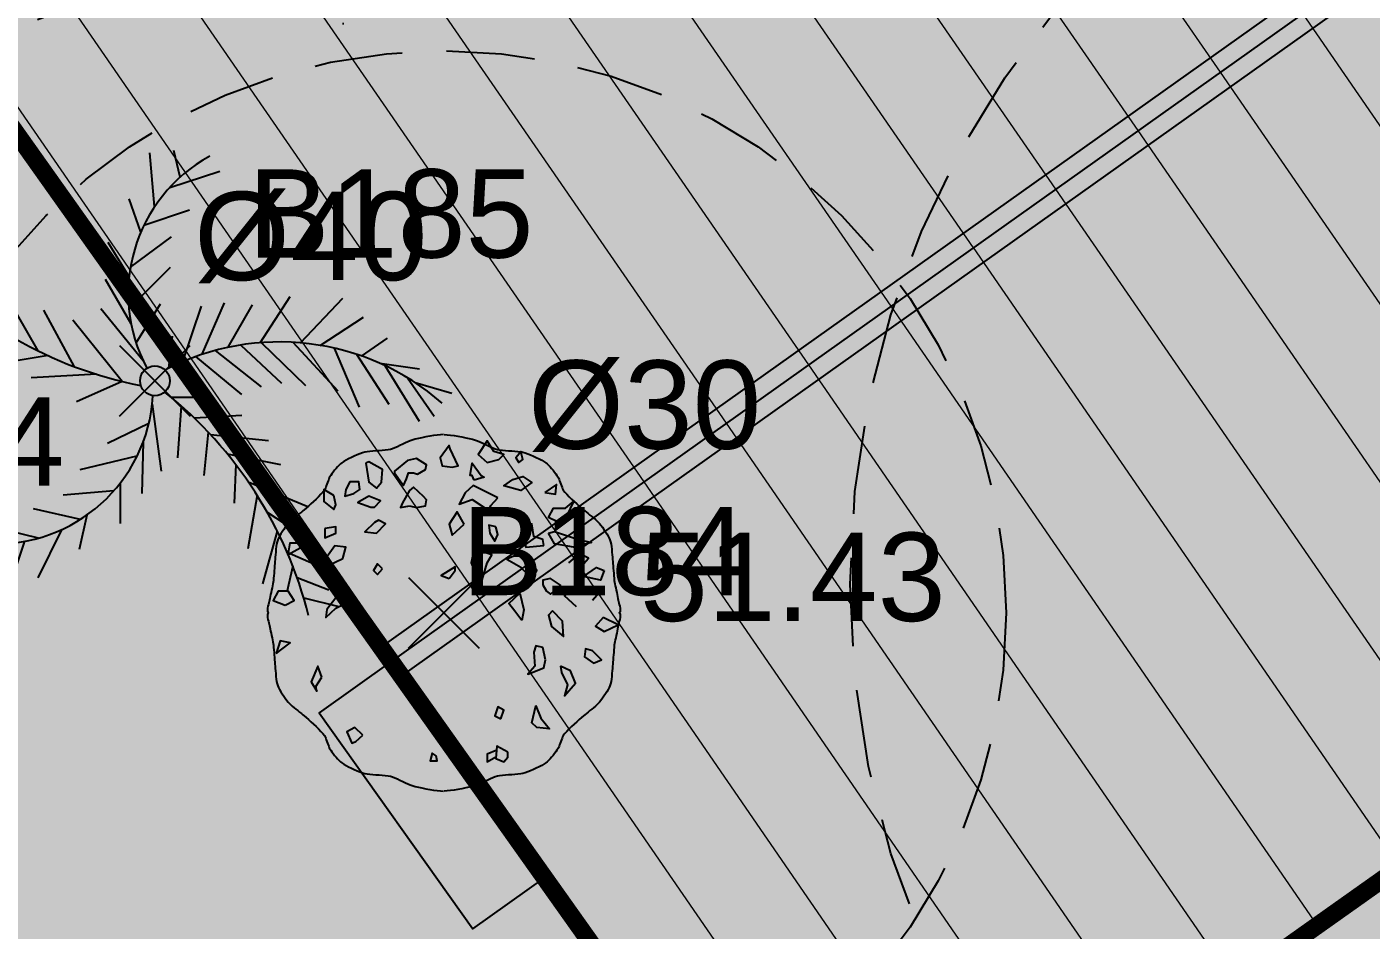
# Model space of a CAD drawing. Header units: metres. Extents: x 394605 to 1395358, y 4171135 to 6406139.
# Drawn here: x 1394481.03 to 1394488.64, y 4172509.01 to 4172514.12 of the extents above; entities that cross this region are included whole.
import ezdxf
from ezdxf.enums import TextEntityAlignment as Align

# ---------------------------------------------------------------- set-up
doc = ezdxf.new("R2010")
doc.units = ezdxf.units.M
doc.header["$LTSCALE"] = 2
doc.header["$PDMODE"] = 3
doc.header["$PDSIZE"] = 0.2
doc.linetypes.add('CACHE', pattern=[0.375, 0.25, -0.125])
doc.layers.add('C-Hab', color=7, linetype='Continuous', true_color=0xfbfcc5)
doc.layers.add('H-bati', color=7, linetype='Continuous', true_color=0x857b3d)
doc.layers.add('C-Lot', color=7, linetype='Continuous', true_color=0xeaddbe, transparency=0.5)
for name, color, linetype in [('T-POINTS LEVES 2024', 7, 'Continuous'), ('T-POINTS LEVES ALTITUDES', 150, 'Continuous'), ('T-POINTS LEVES MATRICULE', 5, 'Continuous'), ('T-VEGETATION', 108, 'Continuous'), ('T-VEGETATION-TEXTE', 1, 'Continuous')]:
    doc.layers.add(name, color=color, linetype=linetype)
doc.styles.add('Arial', font='arial.ttf')
doc.styles.add('Arial 1.0', font='arial.ttf', dxfattribs={"width": 0.99, "height": 0.2})
pattern_1 = [(266.5102305065259, (379432.3446980148, 6438839.854039512), (0.5704402578887047, -0.03478738535544174), [])]

# ---------------------------------------------------------------- blocks, each defined once
blk = doc.blocks.new('TCPOINT')
at = {"color": 0}
blk.add_point((0, 0), dxfattribs=at)
at = {"layer": 'T-POINTS LEVES ALTITUDES', "style": 'Arial 1.0', "width": 0.99}
blk.add_attdef('ALT', text='', height=0.3, dxfattribs=at).set_placement((0.1, -0.1), align=Align.TOP_LEFT)
at = {"layer": 'T-POINTS LEVES MATRICULE', "style": 'Arial 1.0', "width": 0.99}
blk.add_attdef('MAT', (0.1, 0.1), '', height=0.3, dxfattribs=at)
blk = doc.blocks.new('v025')
blk.add_line((0, 0), (0, 0))
at = {"color": 0, "linetype": 'Continuous'}
blk.add_line((0.6658450745636628, -0.3376806967657444), (0.6995950745637174, -0.4079931967657444), dxfattribs=at)
at = {"color": 0, "linetype": 'Continuous', "flags": 128}
for points in [[(-0.002404925436280791, 1.010006803234262), (-0.0188050454637505, 1.008544183206823), (-0.03772162639654653, 1.006245657829595), (-0.05841649951037198, 1.0032452291602), (-0.08015149608092997, 0.9996768992562011), (-0.102188447384151, 0.9956746701752763), (-0.1237891846955108, 0.9913725439749896), (-0.1442155392908262, 0.9869045227130187), (-0.162729342445914, 0.9824046084468705), (-0.1785924254362499, 0.9780068032342797), (-0.1903041023909964, 0.9738940631793866), (-0.2035636188519447, 0.9683386790916302), (-0.2179327032140463, 0.9617649050861132), (-0.2329730838724799, 0.9545969952781661), (-0.2482464892223106, 0.9472592037829486), (-0.2633146476584898, 0.9401757847157342), (-0.2777392875761961, 0.9337709921917394), (-0.2910821373703811, 0.928469080326181), (-0.3029049254363372, 0.9246943032342756), (-0.3160216092496739, 0.922014433549748), (-0.331398581129065, 0.9200365957582335), (-0.3483887217325901, 0.9185565717527879), (-0.3663449117188975, 0.9173701434262966), (-0.3846200317462944, 0.9162730926718154), (-0.4025669624733155, 0.9150612013824002), (-0.4195385845583814, 0.9135302514509931), (-0.4348877786599132, 0.9114760247705931), (-0.4479674254363317, 0.908694303234256), (-0.4605134645310045, 0.9049163111217808), (-0.4748866641194809, 0.8999784681862479), (-0.4905021476585034, 0.8940843495305444), (-0.506775038605042, 0.8874375302575572), (-0.5231204604157256, 0.8802415854702303), (-0.5389535365474103, 0.8727000902712803), (-0.5536893904568387, 0.8650166197637645), (-0.5667431456009808, 0.8573947490504565), (-0.577529925436238, 0.8500380532342433), (-0.5848918938861516, 0.8438738085497448), (-0.5928886359987473, 0.8361523364990262), (-0.6012614069177289, 0.8272492800861073), (-0.6097514617873685, 0.8175402823151785), (-0.6181000557518246, 0.8074009861903733), (-0.6260484439548009, 0.7972070347157114), (-0.6333378815405695, 0.7873340708954402), (-0.6397096236530615, 0.7781577377335793), (-0.6449049254363217, 0.7700536782342624), (-0.6483631730357047, 0.7634981012452613), (-0.6517560914170417, 0.7556009604701899), (-0.65511094395481, 0.7467510161972086), (-0.6584549940233728, 0.7373370287143644), (-0.6618155049973211, 0.7277477583097038), (-0.665219740251132, 0.7183719652712739), (-0.6686949631591688, 0.7095984098871781), (-0.6722684370960224, 0.7018158524455202), (-0.6759674254362835, 0.6954130532342333), (-0.6847966435433364, 0.6837404280627766), (-0.6959715406626401, 0.6710274222328962), (-0.7088979809917646, 0.6576375902712925), (-0.722981828728507, 0.6439344867047794), (-0.7376289480699825, 0.630281666060057), (-0.7522452032139881, 0.6170426828638824), (-0.7662364583580938, 0.6045810916430128), (-0.7790085776997557, 0.5932604469242619), (-0.7899674254363163, 0.5834443032342733), (-0.7974823431317191, 0.5769521050175399), (-0.8064108410741255, 0.5697000045374239), (-0.8163285365474167, 0.561884118049079), (-0.8268110468354735, 0.5537005618076591), (-0.8374339892222906, 0.5453454520682612), (-0.8477729809917491, 0.537014905086096), (-0.8574036394279574, 0.5289050371163171), (-0.8659015818149101, 0.5212119644139648), (-0.8728424254362608, 0.5141318032342497), (-0.880152953557058, 0.5056291454839084), (-0.8883127615131343, 0.4954948004907465), (-0.8969766846954599, 0.4841329606416593), (-0.905799558495346, 0.4719478183234287), (-0.9144362183031944, 0.459343565922893), (-0.9225414995103165, 0.4467243958268341), (-0.9297702375075687, 0.4344945004222041), (-0.9357772676859213, 0.4230580720957278), (-0.9402174254363445, 0.4128193032342438), (-0.9434918595926547, 0.4019952077267135), (-0.9461675283170052, 0.3891987613961305), (-0.9483354809917728, 0.3749749745305735), (-0.9500867670000162, 0.3598688574180642), (-0.9515124357243394, 0.3444254203467381), (-0.9527035365474603, 0.3291896736046169), (-0.9537511188519829, 0.3147066274797794), (-0.954746232020625, 0.3015212922603041), (-0.9557799254363317, 0.2901786782342697), (-0.956816705271649, 0.2794071804633518), (-0.9578519418972746, 0.2669291497705899), (-0.9588979809917646, 0.2532336550860919), (-0.959967168234698, 0.2388097653398518), (-0.9610718493046306, 0.2241465494619774), (-0.9622243698808006, 0.2097330763824061), (-0.9634370756421049, 0.1960584150312457), (-0.9647223122675541, 0.1836116343384901), (-0.9660924254362726, 0.1728818032342474), (-0.9676764446406878, 0.1635139191464532), (-0.969820134626957, 0.1527315546060208), (-0.9723609439548682, 0.1409385161971954), (-0.975136321183868, 0.1285386105045063), (-0.9779837148738579, 0.1159356441121417), (-0.9807405735845123, 0.103533423604631), (-0.9832443458752778, 0.09173575556621927), (-0.9853324803059422, 0.0809464465813221), (-0.9868424254362935, 0.07156930323424149), (-0.9881911051344332, 0.0647137219585261), (-0.9903309370961324, 0.05632187525071686), (-0.9928401106215006, 0.04693735878981897), (-0.9952968150109882, 0.03710376825483763), (-0.9972792395651595, 0.02736469932477803), (-0.998365573584465, 0.0182637476787022), (-0.9981340063691277, 0.0103445089955585), (-0.9961627272195983, 0.004150578954408957), (-0.9920299254363272, 0.0002255532342587685), (-0.9961627272195983, -0.00369947248589142), (-0.9981340063691277, -0.009893402527040962), (-0.998365573584465, -0.01781264121018467), (-0.9972792395651595, -0.02691359285626049), (-0.9952968150109882, -0.0366526617863201), (-0.9928401106215006, -0.04648625232130144), (-0.9903309370961324, -0.05587076878219932), (-0.9881911051344332, -0.06426261549000856), (-0.9868424254362935, -0.07111819676572395), (-0.9853324803059422, -0.08049534011280457), (-0.9832443458752778, -0.09128464909770173), (-0.9807405735845123, -0.1030823171361135), (-0.9779837148738579, -0.1154845376436242), (-0.975136321183868, -0.1280875040359888), (-0.9723609439548682, -0.1404874097286779), (-0.969820134626957, -0.1522804481375033), (-0.9676764446406878, -0.1630628126779357), (-0.9660924254362726, -0.1724306967657299), (-0.9647223122675541, -0.1831605278699726), (-0.9634370756421049, -0.1956073085627281), (-0.9622243698808006, -0.2092819699138886), (-0.9610718493046306, -0.2236954429934599), (-0.959967168234698, -0.2383586588713342), (-0.9588979809917646, -0.2527825486175743), (-0.9578519418972746, -0.2664780433020724), (-0.956816705271649, -0.2789560739948342), (-0.9557799254363317, -0.2897275717657521), (-0.954746232020625, -0.3010701857917866), (-0.9537511188519829, -0.3142555210112619), (-0.9527035365474603, -0.3287385671360994), (-0.9515124357243394, -0.3439743138782205), (-0.9500867670000162, -0.3594177509495466), (-0.9483354809917728, -0.374523868062056), (-0.9461675283170052, -0.388747654927613), (-0.9434918595926547, -0.401544101258196), (-0.9402174254363445, -0.4123681967657262), (-0.9357772676859213, -0.4226069656272102), (-0.9297702375075687, -0.4340433939536865), (-0.9225414995103165, -0.4462732893583166), (-0.9144362183031944, -0.4588924594543755), (-0.905799558495346, -0.4714967118549112), (-0.8969766846954599, -0.4836818541731418), (-0.8883127615131343, -0.4950436940222289), (-0.880152953557058, -0.5051780390153908), (-0.8728424254362608, -0.5136806967657321), (-0.8659015818149101, -0.5207608579454472), (-0.8574036394279574, -0.5284539306477996), (-0.8477729809917491, -0.5365637986175784), (-0.8374339892222906, -0.5448943455997437), (-0.8268110468354735, -0.5532494553391416), (-0.8163285365474167, -0.5614330115805615), (-0.8064108410741255, -0.5692488980689063), (-0.7974823431317191, -0.5765009985490224), (-0.7899674254363163, -0.5829931967657558), (-0.7790085776997557, -0.5928093404557444), (-0.7662364583580938, -0.6041299851744952), (-0.7522452032139881, -0.6165915763953649), (-0.7376289480699825, -0.6298305595915394), (-0.722981828728507, -0.6434833802362618), (-0.7088979809917646, -0.657186483802775), (-0.6959715406626401, -0.6705763157643787), (-0.6847966435433364, -0.683289321594259), (-0.6759674254362835, -0.6949619467657158), (-0.6722684370960224, -0.7013647459770027), (-0.6686949631591688, -0.7091473034186606), (-0.665219740251132, -0.7179208588027564), (-0.6618155049973211, -0.7272966518411863), (-0.6584549940233728, -0.7368859222458468), (-0.65511094395481, -0.7462999097286911), (-0.6517560914170417, -0.7551498540016723), (-0.6483631730357047, -0.7630469947767438), (-0.6449049254363217, -0.7696025717657449), (-0.6397096236530615, -0.7777066312650618), (-0.6333378815405695, -0.7868829644269226), (-0.6260484439548009, -0.7967559282471939), (-0.6181000557518246, -0.8069498797218557), (-0.6097514617873685, -0.817089175846661), (-0.6012614069177289, -0.8267981736175898), (-0.5928886359987473, -0.8357012300305087), (-0.5848918938861516, -0.8434227020812273), (-0.577529925436238, -0.8495869467657258), (-0.5667431456009808, -0.856943642581939), (-0.5536893904568387, -0.864565513295247), (-0.5389535365474103, -0.8722489838027627), (-0.5231204604157256, -0.8797904790017128), (-0.506775038605042, -0.8869864237890397), (-0.4905021476585034, -0.8936332430620268), (-0.4748866641194809, -0.8995273617177304), (-0.4605134645310045, -0.9044652046532633), (-0.4479674254363317, -0.9082431967657385), (-0.4348877786599132, -0.9110249183020755), (-0.4195385845583814, -0.9130791449824756), (-0.4025669624733155, -0.9146100949138827), (-0.3846200317462944, -0.9158219862032979), (-0.3663449117188975, -0.9169190369577791), (-0.3483887217325901, -0.9181054652842704), (-0.331398581129065, -0.919585489289716), (-0.3160216092496739, -0.9215633270812305), (-0.3029049254363372, -0.9242431967657581), (-0.2910821373703811, -0.9280179738576635), (-0.2777392875761961, -0.9333198857232219), (-0.2633146476584898, -0.9397246782472166), (-0.2482464892223106, -0.946808097314431), (-0.2329730838724799, -0.9541458888096486), (-0.2179327032140463, -0.9613137986175957), (-0.2035636188519447, -0.9678875726231126), (-0.1903041023909964, -0.9734429567108691), (-0.1785924254362499, -0.9775556967657621), (-0.162729342445914, -0.981953501978353), (-0.1442155392908262, -0.9864534162445011), (-0.1237891846955108, -0.9909214375064721), (-0.102188447384151, -0.9952235637067588), (-0.08015149608092997, -0.9992257927876835), (-0.05841649951037198, -1.002794122691682), (-0.03772162639654653, -1.005794551361078), (-0.0188050454637505, -1.008093076738305), (-0.002404925436280791, -1.009555696765744)], [(0.001970074563701019, 1.010006803234262), (0.01837019459117073, 1.008544183206823), (0.03728677552396675, 1.006245657829595), (0.0579816486377922, 1.0032452291602), (0.0797166452083502, 0.9996768992562011), (0.1017535965115712, 0.9956746701752763), (0.123354333822931, 0.9913725439749896), (0.1437806884182464, 0.9869045227130187), (0.1622944915733342, 0.9824046084468705), (0.1781575745636701, 0.9780068032342797), (0.1898692515184166, 0.9738940631793866), (0.203128767979365, 0.9683386790916302), (0.2174978523414666, 0.9617649050861132), (0.2325382329999002, 0.9545969952781661), (0.2478116383497309, 0.9472592037829486), (0.26287979678591, 0.9401757847157342), (0.2773044367036164, 0.9337709921917394), (0.2906472864978014, 0.928469080326181), (0.3024700745637574, 0.9246943032342756), (0.3155867583770942, 0.922014433549748), (0.3309637302564852, 0.9200365957582335), (0.3479538708600103, 0.9185565717527879), (0.3659100608463177, 0.9173701434262966), (0.3841851808737147, 0.9162730926718154), (0.4021321116007357, 0.9150612013824002), (0.4191037336858017, 0.9135302514509931), (0.4344529277873335, 0.9114760247705931), (0.4070950745636992, 0.8773193032342306), (0.4239700745637265, 0.8506005532342442), (0.4464700745637629, 0.8674755532342715), (0.4352200745637447, 0.9124755532342306), (0.447532574563752, 0.908694303234256), (0.4600786136584247, 0.9049163111217808), (0.4744518132469011, 0.8999784681862479), (0.4900672967859236, 0.8940843495305444), (0.5063401877324623, 0.8874375302575572), (0.5226856095431458, 0.8802415854702303), (0.5385186856748305, 0.8727000902712803), (0.553254539584259, 0.8650166197637645), (0.566308294728401, 0.8573947490504565), (0.5770950745636583, 0.8500380532342433), (0.5844570430135718, 0.8438738085497448), (0.5924537851261675, 0.8361523364990262), (0.6008265560451491, 0.8272492800861073), (0.6093166109147887, 0.8175402823151785), (0.6176652048792448, 0.8074009861903733), (0.6256135930822211, 0.7972070347157114), (0.6329030306679897, 0.7873340708954402), (0.6392747727804817, 0.7781577377335793), (0.644470074563742, 0.7700536782342624), (0.6479283221631249, 0.7634981012452613), (0.6513212405444619, 0.7556009604701899), (0.6546760930822302, 0.7467510161972086), (0.658020143150793, 0.7373370287143644), (0.6613806541247413, 0.7277477583097038), (0.6647848893785522, 0.7183719652712739), (0.668260112286589, 0.7095984098871781), (0.6718335862234426, 0.7018158524455202), (0.6755325745637037, 0.6954130532342333), (0.6843617926707566, 0.6837404280627766), (0.6955366897900603, 0.6710274222328962), (0.7084631301191848, 0.6576375902712925), (0.7225469778559273, 0.6439344867047794), (0.7371940971974027, 0.630281666060057), (0.7518103523414084, 0.6170426828638824), (0.7658016074855141, 0.6045810916430128), (0.778573726827176, 0.5932604469242619), (0.7895325745637365, 0.5834443032342733), (0.7970474922591393, 0.5769521050175399), (0.8059759902015458, 0.5697000045374239), (0.8158936856748369, 0.561884118049079), (0.8263761959628937, 0.5537005618076591), (0.8369991383497108, 0.5453454520682612), (0.8473381301191694, 0.537014905086096), (0.8569687885553776, 0.5289050371163171), (0.8654667309423303, 0.5212119644139648), (0.872407574563681, 0.5141318032342497), (0.8797181026844783, 0.5056291454839084), (0.8878779106405545, 0.4954948004907465), (0.8965418338228801, 0.4841329606416593), (0.9053647076227662, 0.4719478183234287), (0.9140013674306147, 0.459343565922893), (0.9221066486377367, 0.4467243958268341), (0.9293353866349889, 0.4344945004222041), (0.9353424168133415, 0.4230580720957278), (0.9397825745637647, 0.4128193032342438), (0.9430570087200749, 0.4019952077267135), (0.9457326774444255, 0.3891987613961305), (0.947900630119193, 0.3749749745305735), (0.9496519161274364, 0.3598688574180642), (0.9510775848517596, 0.3444254203467381), (0.9522686856748805, 0.3291896736046169), (0.9533162679794032, 0.3147066274797794), (0.9543113811480453, 0.3015212922603041), (0.955345074563752, 0.2901786782342697), (0.9563818543990692, 0.2794071804633518), (0.9574170910246949, 0.2669291497705899), (0.9584631301191848, 0.2532336550860919), (0.9595323173621182, 0.2388097653398518), (0.9606369984320509, 0.2241465494619774), (0.9617895190082209, 0.2097330763824061), (0.9630022247695251, 0.1960584150312457), (0.9642874613949743, 0.1836116343384901), (0.9656575745636928, 0.1728818032342474), (0.967241593768108, 0.1635139191464532), (0.9693852837543773, 0.1527315546060208), (0.9719260930822884, 0.1409385161971954), (0.9747014703112882, 0.1285386105045063), (0.9775488640012782, 0.1159356441121417), (0.9803057227119325, 0.103533423604631), (0.982809495002698, 0.09173575556621927), (0.9848976294333625, 0.0809464465813221), (0.9864075745637138, 0.07156930323424149), (0.9877562542618534, 0.0647137219585261), (0.9898960862235526, 0.05632187525071686), (0.9924052597489208, 0.04693735878981897), (0.9948619641384084, 0.03710376825483763), (0.9968443886925797, 0.02736469932477803), (0.9979307227118852, 0.0182637476787022), (0.997699155496548, 0.0103445089955585), (0.9957278763470185, 0.004150578954408957), (0.9915950745637474, 0.0002255532342587685), (0.9957278763470185, -0.00369947248589142), (0.997699155496548, -0.009893402527040962), (0.9979307227118852, -0.01781264121018467), (0.9968443886925797, -0.02691359285626049), (0.9948619641384084, -0.0366526617863201), (0.9924052597489208, -0.04648625232130144), (0.9898960862235526, -0.05587076878219932), (0.9877562542618534, -0.06426261549000856), (0.9864075745637138, -0.07111819676572395), (0.9848976294333625, -0.08049534011280457), (0.982809495002698, -0.09128464909770173), (0.9803057227119325, -0.1030823171361135), (0.9775488640012782, -0.1154845376436242), (0.9747014703112882, -0.1280875040359888), (0.9719260930822884, -0.1404874097286779), (0.9693852837543773, -0.1522804481375033), (0.967241593768108, -0.1630628126779357), (0.9656575745636928, -0.1724306967657299), (0.9642874613949743, -0.1831605278699726), (0.9630022247695251, -0.1956073085627281), (0.9617895190082209, -0.2092819699138886), (0.9606369984320509, -0.2236954429934599), (0.9595323173621182, -0.2383586588713342), (0.9584631301191848, -0.2527825486175743), (0.9574170910246949, -0.2664780433020724), (0.9563818543990692, -0.2789560739948342), (0.955345074563752, -0.2897275717657521), (0.9543113811480453, -0.3010701857917866), (0.9533162679794032, -0.3142555210112619), (0.9522686856748805, -0.3287385671360994), (0.9510775848517596, -0.3439743138782205), (0.9496519161274364, -0.3594177509495466), (0.947900630119193, -0.374523868062056), (0.9457326774444255, -0.388747654927613), (0.9430570087200749, -0.401544101258196), (0.9397825745637647, -0.4123681967657262), (0.9353424168133415, -0.4226069656272102), (0.9293353866349889, -0.4340433939536865), (0.9221066486377367, -0.4462732893583166), (0.9140013674306147, -0.4588924594543755), (0.9053647076227662, -0.4714967118549112), (0.8965418338228801, -0.4836818541731418), (0.8878779106405545, -0.4950436940222289), (0.8797181026844783, -0.5051780390153908), (0.872407574563681, -0.5136806967657321), (0.8654667309423303, -0.5207608579454472), (0.8569687885553776, -0.5284539306477996), (0.8473381301191694, -0.5365637986175784), (0.8369991383497108, -0.5448943455997437), (0.8263761959628937, -0.5532494553391416), (0.8158936856748369, -0.5614330115805615), (0.8059759902015458, -0.5692488980689063), (0.7970474922591393, -0.5765009985490224), (0.7895325745637365, -0.5829931967657558), (0.778573726827176, -0.5928093404557444), (0.7658016074855141, -0.6041299851744952), (0.7518103523414084, -0.6165915763953649), (0.7371940971974027, -0.6298305595915394), (0.7225469778559273, -0.6434833802362618), (0.7084631301191848, -0.657186483802775), (0.6955366897900603, -0.6705763157643787), (0.6843617926707566, -0.683289321594259), (0.6755325745637037, -0.6949619467657158), (0.6718335862234426, -0.7013647459770027), (0.668260112286589, -0.7091473034186606), (0.6647848893785522, -0.7179208588027564), (0.6613806541247413, -0.7272966518411863), (0.658020143150793, -0.7368859222458468), (0.6546760930822302, -0.7462999097286911), (0.6513212405444619, -0.7551498540016723), (0.6479283221631249, -0.7630469947767438), (0.644470074563742, -0.7696025717657449), (0.6392747727804817, -0.7777066312650618), (0.6329030306679897, -0.7868829644269226), (0.6256135930822211, -0.7967559282471939), (0.6176652048792448, -0.8069498797218557), (0.6093166109147887, -0.817089175846661), (0.6008265560451491, -0.8267981736175898), (0.5924537851261675, -0.8357012300305087), (0.5844570430135718, -0.8434227020812273), (0.5770950745636583, -0.8495869467657258), (0.566308294728401, -0.856943642581939), (0.553254539584259, -0.864565513295247), (0.5385186856748305, -0.8722489838027627), (0.5226856095431458, -0.8797904790017128), (0.5063401877324623, -0.8869864237890397), (0.4900672967859236, -0.8936332430620268), (0.4744518132469011, -0.8995273617177304), (0.4600786136584247, -0.9044652046532633), (0.447532574563752, -0.9082431967657385), (0.4344529277873335, -0.9110249183020755), (0.4191037336858017, -0.9130791449824756), (0.4021321116007357, -0.9146100949138827), (0.3841851808737147, -0.9158219862032979), (0.3659100608463177, -0.9169190369577791), (0.3479538708600103, -0.9181054652842704), (0.3309637302564852, -0.919585489289716), (0.3155867583770942, -0.9215633270812305), (0.3024700745637574, -0.9242431967657581), (0.2906472864978014, -0.9280179738576635), (0.2773044367036164, -0.9333198857232219), (0.26287979678591, -0.9397246782472166), (0.2478116383497309, -0.946808097314431), (0.2325382329999002, -0.9541458888096486), (0.2174978523414666, -0.9613137986175957), (0.203128767979365, -0.9678875726231126), (0.1898692515184166, -0.9734429567108691), (0.1781575745636701, -0.9775556967657621), (0.1622944915733342, -0.981953501978353), (0.1437806884182464, -0.9864534162445011), (0.123354333822931, -0.9909214375064721), (0.1017535965115712, -0.9952235637067588), (0.0797166452083502, -0.9992257927876835), (0.0579816486377922, -1.002794122691682), (0.03728677552396675, -1.005794551361078), (0.01837019459117073, -1.008093076738305), (0.001970074563701019, -1.009555696765744)], [(0.7502200745636856, 0.257163053234251), (0.778345074563731, 0.2641943032342624), (0.817720074563681, 0.3091943032342783), (0.7670950745637128, 0.3359130532342647), (0.7052200745637265, 0.2824755532342351)], [(0.7502200745636856, 0.03497555323423285), (0.6827200745636901, 0.09685055323427605), (0.7277200745637629, 0.1488818032342465), (0.8120950745636719, 0.1235693032342624), (0.9020950745637037, 0.1404443032342328), (0.8402200745637174, 0.07013180323423285)], [(0.3002200745637538, -0.7764306967657149), (0.2439700745636628, -0.8003369467657535), (0.2439700745636628, -0.8439306967657672), (0.2945950745637447, -0.8143994467657194)]]:
    blk.add_lwpolyline(points, dxfattribs=at)
for points in [[(0.04709507456368556, 0.8238818032342579), (0.08084507456374013, 0.8323193032342715), (0.03584507456366737, 0.9293505532342579), (0.03022007456365827, 0.9476318032342306), (-0.0204049254363099, 0.8773193032342306), (-0.009154925436291705, 0.8323193032342715)], [(0.3114700745636583, 0.8674755532342715), (0.3395950745637037, 0.8956005532342601), (0.2833450745637265, 0.9124755532342306), (0.2439700745636628, 0.9743505532342738), (0.1933450745636947, 0.8956005532342601), (0.2439700745636628, 0.8506005532342442)], [(-0.4422799254363099, 0.8477880532342397), (-0.4254049254362826, 0.7395068032342351), (-0.3804049254363235, 0.7057568032342374), (-0.3522799254362781, 0.7395068032342351), (-0.346654925436269, 0.8112255532342374), (-0.4254049254362826, 0.854819303234251)], [(-0.1554049254363008, 0.8731005532342806), (-0.206029925436269, 0.8632568032342647), (-0.2791549254362735, 0.8027880532342806), (-0.2791549254362735, 0.7929443032342647), (-0.2285299254363053, 0.7212255532342624), (-0.2116549254362781, 0.7577880532342647), (-0.2004049254362599, 0.7929443032342647), (-0.1722799254363281, 0.7929443032342647), (-0.1497799254362917, 0.784506803234251), (-0.1047799254363326, 0.8112255532342374), (-0.09915492543632354, 0.8379443032342806)], [(0.1708450745636583, 0.7507568032342533), (0.1595950745637538, 0.7774755532342397), (0.1483450745637356, 0.7774755532342397), (0.1595950745637538, 0.8477880532342397), (0.2102200745637219, 0.7774755532342397), (0.2270950745637492, 0.7676318032342806)], [(0.3902200745636719, 0.7549755532342601), (0.4464700745637629, 0.7718505532342306), (0.497095074563731, 0.7381005532342328), (0.4352200745637447, 0.6931005532342738), (0.3395950745637037, 0.7198193032342601)], [(-0.6222799254362599, 0.6635693032342829), (-0.6785299254362371, 0.6987255532342829), (-0.6785299254362371, 0.6298193032342851), (-0.6222799254362599, 0.5848193032342692), (-0.6110299254362417, 0.6115380532342556)], [(-0.5097799254363053, 0.6748193032342442), (-0.4760299254362508, 0.6973193032342806), (-0.4816549254362599, 0.7423193032342397), (-0.5322799254363417, 0.7423193032342397), (-0.5547799254362644, 0.6973193032342806), (-0.5604049254362735, 0.6607568032342783)], [(-0.1947799254362508, 0.6059130532342465), (-0.1554049254363008, 0.5960693032342306), (-0.1047799254363326, 0.6059130532342465), (-0.09915492543632354, 0.6396630532342442), (-0.1160299254362371, 0.6579443032342738), (-0.1722799254363281, 0.7113818032342465), (-0.1947799254362508, 0.6931005532342738), (-0.2341549254363144, 0.6227880532342738), (-0.2454049254363326, 0.5960693032342306)], [(0.3058450745637629, 0.6509130532342624), (0.2327200745637583, 0.6874755532342647), (0.1652200745637629, 0.7212255532342624), (0.1202200745636901, 0.679038053234251), (0.08647007456374922, 0.6157568032342624), (0.1595950745637538, 0.6424755532342488), (0.255220074563681, 0.5791943032342601), (0.2664700745636992, 0.6073193032342488)], [(0.5702200745637356, 0.6818505532342556), (0.6320950745637219, 0.6720068032342397), (0.637720074563731, 0.7268505532342715)], [(-0.4141549254362644, 0.5974755532342328), (-0.3916549254363417, 0.5974755532342328), (-0.3579049254362872, 0.6340380532342351), (-0.4254049254362826, 0.6607568032342783), (-0.487279925436269, 0.624194303234276)], [(0.6883450745636992, 0.5932568032342829), (0.7333450745636583, 0.6298193032342851), (0.6939700745637083, 0.548256803234267), (0.6433450745637401, 0.5145068032342692), (0.5927200745636583, 0.5398193032342533), (0.6208450745637037, 0.5932568032342829)], [(0.114595074563681, 0.5018505532342488), (0.07522007456373103, 0.5721630532342488), (0.03022007456365827, 0.5018505532342488), (0.04709507456368556, 0.4399755532342624)], [(-0.6729049254363417, 0.477944303234267), (-0.6729049254363417, 0.4245068032342374), (-0.6110299254362417, 0.4512255532342806), (-0.6110299254362417, 0.4877880532342829)], [(-0.3691549254363053, 0.5243505532342851), (-0.3916549254363417, 0.5116943032342647), (-0.447904925436319, 0.4582568032342351), (-0.3804049254363235, 0.4512255532342806), (-0.3297799254362417, 0.503256803234251)], [(0.2945950745637447, 0.4877880532342829), (0.255220074563681, 0.4962255532342397), (0.2608450745636901, 0.4512255532342806), (0.2889700745637356, 0.4062255532342647), (0.3058450745637629, 0.442788053234267)], [(0.5645950745637265, 0.3809130532342806), (0.5589700745637174, 0.4160693032342806), (0.5083450745637492, 0.432944303234251), (0.497095074563731, 0.5046630532342533), (0.4464700745637629, 0.4512255532342806), (0.4633450745636765, 0.372475553234267)], [(0.5927200745636583, 0.4512255532342806), (0.6264700745637128, 0.4596630532342374), (0.7614700745637037, 0.4160693032342806), (0.8345950745637083, 0.397788053234251), (0.7333450745636583, 0.372475553234267), (0.6264700745637128, 0.3907568032342397)], [(-0.8191549254362371, 0.3963818032342488), (-0.8135299254363417, 0.3668505532342579), (-0.8810299254363372, 0.3288818032342533), (-0.869779925436319, 0.3963818032342488)], [(-0.5716549254362917, 0.307788053234276), (-0.5547799254362644, 0.3710693032342647), (-0.6166549254362508, 0.3795068032342783), (-0.6729049254363417, 0.2993505532342624), (-0.7066549254362826, 0.2473193032342351), (-0.6616549254363235, 0.2641943032342624)], [(0.215845074563731, 0.186850553234251), (0.2439700745636628, 0.2838818032342374), (0.2720950745637083, 0.3288818032342533), (0.1708450745636583, 0.362631803234251), (0.1539700745637447, 0.2838818032342374), (0.1820950745636765, 0.2135693032342374)], [(0.4745950745636947, 0.2149755532342397), (0.4802200745637037, 0.1798193032342397), (0.5252200745636628, 0.2402880532342806), (0.4745950745636947, 0.3218505532342419), (0.395845074563681, 0.3218505532342419), (0.356470074563731, 0.3035693032342692), (0.4352200745637447, 0.2585693032342533)], [(-0.346654925436269, 0.2487255532342374), (-0.3747799254363144, 0.2782568032342851), (-0.3972799254362371, 0.2402880532342806), (-0.3747799254363144, 0.2177880532342442)], [(0.03022007456365827, 0.1938818032342624), (0.06397007456371284, 0.2388818032342783), (0.06397007456371284, 0.2599755532342556), (-0.0147799254363008, 0.2121630532342351)], [(0.9077200745637128, 0.2388818032342783), (0.8852200745636765, 0.1854443032342488), (0.7895950745637492, 0.2051318032342806), (0.8627200745637538, 0.257163053234251)], [(0.5814700745637538, 0.1235693032342624), (0.6039700745636765, 0.1066943032342351), (0.6602200745636537, 0.1559130532342579), (0.6039700745636765, 0.1938818032342624), (0.5589700745637174, 0.1854443032342488), (0.5589700745637174, 0.1587255532342624)], [(-0.8979049254362508, 0.04341305323424649), (-0.8472799254362826, 0.07013180323423285), (-0.8810299254363372, 0.1235693032342624), (-0.9372799254363144, 0.1235693032342624), (-0.9654049254362462, 0.07013180323423285)], [(-0.6616549254363235, 0.01950680323426468), (-0.6672799254363326, -0.02549319676575124), (-0.6110299254362417, 0.02653805323427605), (-0.5379049254362371, 0.06310055323427832), (-0.6110299254362417, 0.08560055323425786)], [(0.4408450745637538, -0.04377444676572395), (0.4014700745636901, 0.009663053234248764), (0.3677200745637492, 0.05325680323426241), (0.4295950745637356, 0.1123193032342442), (0.4520950745636583, 0.01810055323426241)], [(0.6152200745636947, 0.01106930323425104), (0.5927200745636583, -0.01283694676573077), (0.6095950745636856, -0.07752444676572168), (0.677095074563681, -0.1337744467657558), (0.6714700745636719, -0.0465869467657285)], [(0.9020950745637037, -0.02689944676575351), (0.8570950745637447, -0.07471194676571713), (0.9077200745637128, -0.1056494467657672), (0.9864700745637265, -0.0676806967657626)], [(-0.9485299254363326, -0.2308056967657421), (-0.869779925436319, -0.1689306967657558), (-0.9260299254362963, -0.1590869467657399)], [(0.5758450745637447, -0.2659619467657421), (0.5589700745637174, -0.1956494467657421), (0.5195950745636537, -0.1872119467657285), (0.5083450745637492, -0.2223681967657285), (0.5139700745637583, -0.3011181967657421), (0.4745950745636947, -0.3461181967657581), (0.5645950745637265, -0.3109619467657581)], [(0.8402200745637174, -0.2139306967657149), (0.8008450745636537, -0.2040869467657558), (0.7952200745637583, -0.2490869467657149), (0.8458450745637265, -0.2842431967657149), (0.8908450745636856, -0.2659619467657421)], [(-0.6897799254362553, -0.3643994467657308), (-0.7122799254362917, -0.3011181967657421), (-0.7516549254362417, -0.3911181967657171), (-0.7179049254363008, -0.4431494467657444), (-0.7235299254363099, -0.4164306967657581)], [(0.6602200745636537, -0.3011181967657421), (0.6658450745636628, -0.3376806967657444), (0.6995950745637174, -0.4079931967657444), (0.6827200745636901, -0.4698681967657308), (0.7445950745636765, -0.3981494467657285), (0.7164700745637447, -0.3278369467657285)], [(0.3227200745636765, -0.6006494467657149), (0.3395950745637037, -0.5500244467657467), (0.3058450745637629, -0.5317431967657171), (0.2889700745637356, -0.5823681967657421)], [(0.5477200745636992, -0.5950244467657626), (0.5983450745636674, -0.6554931967657467), (0.5252200745636628, -0.6484619467657353), (0.497095074563731, -0.621743196765749), (0.5195950745636537, -0.5261181967657649)], [(-0.4591549254363372, -0.692055696765749), (-0.5041549254362963, -0.6484619467657353), (-0.5491549254362553, -0.6737744467657194), (-0.5210299254363235, -0.7370556967657649), (-0.4985299254362872, -0.727211946765749)], [(0.3620950745637401, -0.7890869467657353), (0.3002200745637538, -0.7539306967657353), (0.2945950745637447, -0.8242431967657353), (0.3395950745637037, -0.8425244467657649), (0.3620950745637401, -0.8158056967657217)], [(-0.04290492543634628, -0.8087744467657672), (-0.06540492543626897, -0.7933056967657421), (-0.07665492543628716, -0.8368994467657558), (-0.03727992543633718, -0.8368994467657558)]]:
    blk.add_lwpolyline(points, close=True, dxfattribs=at)
blk = doc.blocks.new('V015')
at = {"color": 0}
for p, q in [((0.09495770750595511, 0.7680500534864905), (0.07107809324691061, 0.8686253700127224)), ((-0.001122622806860818, 0.6573610179799232), (-0.01966444093739028, 0.8596353975858335)), ((0.05618845141486872, 0.729842670672042), (0.2444156245214799, 0.790524984553798)), ((-0.0533768375382806, 0.5601569411137746), (-0.09776520097852881, 0.6865784283674543)), ((-0.04157787331018881, 0.5865649851178887), (0.1309175972136245, 0.6449998058929225)), ((-0.7579663010809554, 0.3219226718001948), (-0.8355048132632419, 0.5095883462123254)), ((-0.0972033277017772, 0.3921568313855914), (-0.1769893329908427, 0.5213876850226882)), ((-0.09214646821169481, 0.4292404676466788), (0.06180718418170272, 0.5427388695366346)), ((-0.851799138287106, 0.4084511564093702), (-0.9599597440485468, 0.4168792555596497)), ((-0.09776520097852881, 0.2724778234521068), (0.05899781779828572, 0.4286785943699556)), ((-0.6135648689734126, 0.2123573828470171), (-0.6961602406458951, 0.3887855917254797)), ((-0.08989897510491573, 0.2146048759537678), (-0.1871030519710075, 0.3826049856819793)), ((-0.4405078997550618, 0.1129058128741462), (-0.5624344007952686, 0.3252939114603066)), ((0.3972455303613742, 0.1432469698150385), (0.5101820589746922, 0.3179895588634452)), ((0.5495131883425302, 0.1432469698150385), (0.7090851989204339, 0.3118089528199164)), ((-0.733243876906954, 0.3011333605629432), (-0.9467557220464187, 0.2960765010728039)), ((-0.3028485723855283, 0.05278537226908497), (-0.4191567152411153, 0.2662972174086065)), ((-0.04382536641696788, 0.07526030333639255), (-0.2045211235482611, 0.271915950175412)), ((-0.07135715697438627, 0.1426850965383437), (0.02135230826047518, 0.2898958950292752)), ((0.1056332997629852, 0.07245093695297555), (0.1758674593482965, 0.2814677958790242)), ((0.1786764511494994, 0.09998272751045079), (0.2618336960986198, 0.294390881242748)), ((0.2764427758745569, 0.1263907715145365), (0.3674662466971768, 0.2870865286458866)), ((-0.660200350938112, 0.2449460328946316), (-0.8602272374372433, 0.2050530302501556)), ((-0.1230494984292818, -0.002278208845865493), (-0.3101532995646039, 0.2286517078708243)), ((0.6225567143112585, 0.1336951241114264), (0.7860618378260824, 0.2398891734044923)), ((-0.5382738498979052, 0.1651600276056513), (-0.7933643175119869, 0.1381901103248708)), ((0.05281721175470011, 0.04772851277894574), (0.06574029711850926, 0.1679693939890683)), ((0.7793193585057452, 0.09324024819025567), (0.8765234353719507, 0.1606650413922068)), ((0.22699755294434, 0.1145914327042021), (0.4011786432981808, -0.02250564680642242)), ((0.3236401311158943, 0.1348188706647875), (0.4775934089270777, -0.008458814889394262)), ((0.4000548967447912, 0.1438088430917048), (0.567493133196308, -0.01744878731631161)), ((0.5197339046783327, 0.1454944629217607), (0.6899815075132665, -0.03767622527689696)), ((0.6759346755961815, 0.1235814051311195), (0.7703293860788563, -0.1000441589886805)), ((-0.4028623902173649, 0.09492586802028313), (-0.6219929681236636, 0.05896597831258532)), ((0.06686404367178511, 0.05447099209911244), (0.1668774869214076, -0.02053909033804757)), ((0.1528306550043226, 0.09099275508353344), (0.3258876242226734, -0.05228493047064831)), ((0.7607775403753294, 0.09998272751045079), (0.8815802948621467, -0.08768294690167977)), ((0.8478678982611427, 0.06627033090944678), (0.997326189858768, 0.04491914639550032)), ((0.8664097163916722, 0.05728035848252944), (0.9962024433054921, -0.1522983737201855)), ((-0.2202535752953736, 0.02469170843491497), (-0.4674778170358422, 0.01064487651782997)), ((0.9529382010008476, 0.01064487651782997), (1.05295164425047, -0.133756555589656)), ((0.9810318648350176, -0.006211321782643608), (1.119814564175726, -0.04666619770384273)), ((-0.01067446851038767, -0.08880669345504089), (0.02303792809050265, -0.3405259214090108)), ((0.06180718418170272, -0.06239864945092677), (0.1531114043515345, -0.06183677617426042)), ((0.09945269371939958, -0.09498729949854123), (0.08540586180242826, -0.290519199784228)), ((0.1477737955141265, -0.13937528835649), (0.3275728694704867, -0.1292615693762116)), ((-0.02303568059744521, -0.1607264728704649), (-0.1786749528208702, -0.2371412384993334)), ((0.2005898835224116, -0.193315122918051), (0.1842955584985475, -0.3568202464328181)), ((0.2090176080904484, -0.2023050953449967), (0.4281485605789612, -0.2259037729656654)), ((-0.04438723969360581, -0.2315225057324994), (-0.05000597246043981, -0.4253687861881588)), ((-0.06798591731433135, -0.284900467017394), (-0.2837452555605751, -0.3360309351955095)), ((0.2725096629377504, -0.2759104945904767), (0.4736602959902712, -0.3163653705116189)), ((0.3045364397087269, -0.3163653705116189), (0.298355833665255, -0.4613286758958566)), ((-0.1314775975795328, -0.3865995300969871), (-0.1314775975795328, -0.5383053148014199)), ((0.3517337949500643, -0.3815426706068479), (0.5770449788999485, -0.474251761259552)), ((-0.1550762752001447, -0.4158169404845182), (-0.346113189272387, -0.4315493922316307)), ((0.3854461915510683, -0.4321112655083539), (0.3506100483966748, -0.633823771837541)), ((-0.2809358891771581, -0.5231347363309453), (-0.4584878446089533, -0.482679860409803)), ((-0.2573372115564325, -0.5068404113071665), (-0.2859927486672404, -0.6371950114975959)), ((0.4230917010887651, -0.4956029457735269), (0.5865968246035891, -0.6023588683432592)), ((-0.4393841532016722, -0.5933688959163135), (-0.6315448138273041, -0.5467334139516424)), ((-0.4922002412099573, -0.605730108003371), (-0.5247888912574581, -0.7037769947845334)), ((-0.3522937953158589, -0.5619039924220885), (-0.4421935195850892, -0.7439509340673851)), ((0.4612990839032136, -0.5675227251889225), (0.4051117562349873, -0.7664258651346643)), ((0.4989445934410242, -0.6473087304779028), (0.6197473479278415, -0.7001248184861026)), ((0.5197339046783327, -0.6978773253793804), (0.4975399102493157, -0.7976098319905987)), ((0.5360282297020831, -0.7417034409606345), (0.6562691109122625, -0.7883389229253339)), ((0.5613125271528361, -0.8192419531428925), (0.6939146204499593, -0.851830603190507))]:
    blk.add_line(p, q, dxfattribs=at)
blk.add_lwpolyline([(-0.1230494984292818, -0.002278208845837071), (-0.2954698041551183, -0.0794847710213844)], dxfattribs=at)
blk.add_circle((0, 0), 0.05618920057921904, dxfattribs=at)
for centre, radius, start, end in [((0.4920541541580405, 0.3280538329953799), 0.5928362400500437, 118.737403, 208.269411), ((0.2399966784914795, 1.492462031648301), 1.538449486433887, 221.052053, 258.970911), ((0.4694743400789321, -0.7842466125601675), 0.9306973837988324, 48.760158, 117.362808), ((-0.9450558680933909, -1.270461779626828), 1.572431582207672, 14.152508, 51.27745300000001), ((-0.5996135555134288, -0.02288135273747116), 0.5928362400500437, 267.100306, 356.632314)]:
    blk.add_arc(centre, radius, start, end, dxfattribs=at)
blk = doc.blocks.new('Maison2')
at = {"layer": 'C-Hab', "lineweight": 9, "true_color": 0x939598}
h = blk.add_hatch(dxfattribs=at)
h.set_pattern_fill('ANSI31', color=252, scale=0.18, angle=225)
h.set_pattern_definition(pattern_1)
h.paths.add_polyline_path([(379603.4042770808, 6438837.219723043), (379591.4384184218, 6438838.146923824), (379591.1193268389, 6438833.893557445), (379603.084215294, 6438832.981797658)])
h = blk.add_hatch(dxfattribs=at)
h.set_pattern_fill('ANSI31', color=252, scale=0.18, angle=225)
h.set_pattern_definition(pattern_1)
h.paths.add_polyline_path([(379603.0842152924, 6438832.98179766), (379591.1193268391, 6438833.89355745), (379590.8002352559, 6438829.640191077), (379602.7666991908, 6438828.743675022)])
h = blk.add_hatch(color=252, dxfattribs=at)
h.dxf.hatch_style = 1
h.paths.add_polyline_path([(379603.582769862, 6438832.943806333), (379603.0842152923, 6438832.981797662), (379602.9721031893, 6438831.485354366), (379603.4687958747, 6438831.448142624)])
at = {"layer": 'C-Hab', "color": 251, "true_color": 0x636466, "const_width": 0.1, "flags": 128}
blk.add_lwpolyline([(379603.4017313943, 6438837.219920301), (379591.4384184218, 6438838.146923824), (379590.8002352559, 6438829.640191077), (379602.7666991904, 6438828.743675023)], close=True, dxfattribs=at)
at = {"layer": 'C-Hab', "color": 251, "true_color": 0x636466, "flags": 128}
for points in [[(379591.1269251046, 6438833.993268365), (379603.0918135581, 6438833.081508576)], [(379591.1193268389, 6438833.893557451), (379603.0842152924, 6438832.981797662)], [(379591.1117285732, 6438833.793846536), (379603.0766170266, 6438832.882086747)], [(379603.0842152924, 6438832.981797662), (379603.582769862, 6438832.943806333), (379603.4687958747, 6438831.448142624), (379602.9721031892, 6438831.485354366)]]:
    blk.add_lwpolyline(points, dxfattribs=at)

msp = doc.modelspace()

# ---------------------------------------------------------------- hatches: boundary and pattern name
at = {"layer": 'C-Lot', "transparency": 33554585}
h = msp.add_hatch(color=256, dxfattribs=at)
h.dxf.hatch_style = 1
h.paths.add_polyline_path([(1394255.044330771, 4172384.855971529), (1394269.540208836, 4172387.529606367), (1394274.704254416, 4172388.525279142), (1394279.741645918, 4172361.694657752), (1394260.073201257, 4172358.066989345)])
h.paths.add_polyline_path([(1394274.704843106, 4172388.525388875), (1394294.366055884, 4172392.190270412), (1394299.409692425, 4172365.324452989), (1394279.741645918, 4172361.694657752)])
edge = h.paths.add_edge_path()
edge.add_line((1394156.54395033, 4172405.092977245), (1394176.338476231, 4172408.740596767))
edge.add_line((1394176.338476231, 4172408.740596767), (1394181.39178728, 4172381.30394492))
edge.add_line((1394181.39178728, 4172381.30394492), (1394167.216864183, 4172378.661701904))
edge.add_arc((1394165.166780411, 4172387.993144372), 9.55398670675991, 246.07648540360532, 282.3908223282835, ccw=False)
edge.add_line((1394161.292478591, 4172379.259963542), (1394156.54395033, 4172405.092977245))
h.paths.add_polyline_path([(1394176.338476231, 4172408.740596767), (1394196.061423312, 4172412.374931141), (1394201.107248418, 4172384.97892378), (1394181.39178728, 4172381.30394492)])
h.paths.add_polyline_path([(1394196.061423312, 4172412.374931141), (1394215.818791436, 4172416.015605219), (1394220.857112909, 4172388.660338388), (1394201.107248418, 4172384.97892378)])
h.paths.add_polyline_path([(1394176.355488323, 4172370.192683284), (1394196.016872232, 4172373.857825133), (1394201.064827679, 4172347.202486103), (1394181.399960735, 4172343.556414969)])
h.paths.add_polyline_path([(1394176.432209387, 4172370.207212625), (1394181.399836542, 4172343.556391942), (1394161.726634692, 4172339.953653818), (1394156.694020851, 4172366.527982683)])
h.paths.add_polyline_path([(1394156.694020851, 4172366.527982683), (1394161.726712918, 4172339.953240752), (1394128.379524338, 4172333.777314011), (1394138.943235582, 4172363.219207892)])
h.paths.add_polyline_path([(1394146.149134544, 4172383.414824653), (1394148.608911952, 4172370.10702763), (1394134.204415001, 4172367.423801905), (1394135.120963088, 4172362.506518849), (1394109.987369581, 4172357.821787923), (1394114.354295865, 4172377.435971376)])
h.paths.add_polyline_path([(1394138.943235582, 4172363.219207892), (1394128.379524338, 4172333.777314011), (1394105.402066619, 4172337.265916942), (1394109.987369626, 4172357.821788122)])
edge = h.paths.add_edge_path()
edge.add_arc((1394136.311063343, 4172392.711361063), 7.999999998246535, 10.435841295533407, 72.39288072694882, ccw=False)
edge.add_line((1394144.17873018, 4172394.160436116), (1394146.149134544, 4172383.414824653))
edge.add_line((1394146.149134544, 4172383.414824653), (1394114.354295862, 4172377.435971375))
edge.add_line((1394114.354295862, 4172377.435971375), (1394119.773295746, 4172401.775575688))
edge.add_arc((1394123.677697218, 4172400.906294872), 3.999999999362756, 72.13497188725108, 167.4483157204171, ccw=False)
edge.add_line((1394124.904800144, 4172404.713422188), (1394138.730969958, 4172400.336585778))
h.paths.add_polyline_path([(1394298.400664821, 4172508.434809051), (1394272.943893387, 4172492.771831456), (1394267.575496129, 4172519.959919848), (1394271.556248017, 4172521.27490146), (1394274.661956875, 4172522.889762694), (1394285.430320559, 4172529.515292959)])
edge = h.paths.add_edge_path()
edge.add_line((1394464.955174495, 4172580.305150983), (1394476.337197521, 4172562.630559035))
edge.add_line((1394476.337197521, 4172562.630559035), (1394455.540964016, 4172548.870837987))
edge.add_line((1394455.540964016, 4172548.870837987), (1394437.652018422, 4172576.758979388))
edge.add_line((1394437.652018422, 4172576.758979388), (1394444.30142079, 4172574.836100242))
edge.add_arc((1394449.311683062, 4172595.29449075), 21.06296442149256, 256.2390981375833, 301.8306480027965)
edge.add_line((1394460.420508182, 4172577.399170841), (1394464.955174495, 4172580.305150983))
edge = h.paths.add_edge_path()
edge.add_line((1394429.407376698, 4172579.143171043), (1394437.645915858, 4172576.760744132))
edge.add_line((1394437.645915858, 4172576.760744132), (1394455.567064955, 4172548.830147681))
edge.add_line((1394455.567064955, 4172548.830147681), (1394447.538233102, 4172543.495507572))
edge.add_line((1394447.538233102, 4172543.495507572), (1394420.337079479, 4172552.732796718))
edge.add_line((1394420.337079479, 4172552.732796718), (1394426.97383926, 4172575.683009838))
edge.add_arc((1394433.217995304, 4172573.877320126), 6.500000003351193, 125.8912763600703, 163.8711487919785, ccw=False)
edge = h.paths.add_edge_path()
edge.add_line((1394420.337079479, 4172552.732796718), (1394447.538244885, 4172543.495515401))
edge.add_line((1394447.538244885, 4172543.495515401), (1394450.642887096, 4172538.822834929))
edge.add_line((1394450.642887096, 4172538.822834929), (1394426.830294155, 4172523.001084193))
edge.add_line((1394426.830294155, 4172523.001084193), (1394418.754327665, 4172534.434065006))
edge.add_arc((1394426.517960125, 4172539.909100255), 9.499999997556039, 163.871148791865, 215.1920900509893, ccw=False)
edge.add_line((1394417.391885914, 4172542.548185217), (1394420.337079479, 4172552.732796718))
h.paths.add_polyline_path([(1394426.830294155, 4172523.001084193), (1394450.6428871, 4172538.822834928), (1394459.641242354, 4172525.279822249), (1394440.358792757, 4172503.798805343)])
h.paths.add_polyline_path([(1394215.818791436, 4172416.015605219), (1394235.59035838, 4172419.661999441), (1394240.621419173, 4172392.346153693), (1394220.857112909, 4172388.660338388)])
h.paths.add_polyline_path([(1394235.590358319, 4172419.66199943), (1394255.395379599, 4172423.319981682), (1394260.420417422, 4172396.03683763), (1394240.621419173, 4172392.346153693)])
edge = h.paths.add_edge_path()
edge.add_line((1394271.651467709, 4172398.12847919), (1394260.420417422, 4172396.03683763))
edge.add_line((1394260.420417422, 4172396.03683763), (1394255.395379599, 4172423.319981682))
edge.add_line((1394255.395379599, 4172423.319981682), (1394266.567670044, 4172425.383480732))
edge.add_line((1394266.567670044, 4172425.383480732), (1394275.70199036, 4172427.180859518))
edge.add_line((1394275.70199036, 4172427.180859518), (1394279.141996055, 4172409.759191621))
edge.add_arc((1394269.900746445, 4172407.483415199), 9.517344833257889, -79.4000439274555, 13.834539217579277, ccw=False)
h.paths.add_polyline_path([(1394482.557024111, 4172501.262264095), (1394474.804200313, 4172512.231449596), (1394495.349836678, 4172535.119680674), (1394506.998751137, 4172518.59509844)])
h.paths.add_polyline_path([(1394492.282820195, 4172487.531935643), (1394482.557024111, 4172501.262264095), (1394506.998751137, 4172518.59509844), (1394516.731909217, 4172504.869942346)])
h.paths.add_polyline_path([(1394526.458125834, 4172491.154574823), (1394502.003132714, 4172473.812381245), (1394492.282820195, 4172487.531935643), (1394516.731909217, 4172504.869942346)])
h.paths.add_polyline_path([(1394521.110401865, 4172459.736035583), (1394507.995787143, 4172465.327241227), (1394501.995260278, 4172473.806798527), (1394526.458125931, 4172491.154574687), (1394532.998937, 4172481.931088)])
h.paths.add_polyline_path([(1394489.161195791, 4172459.492154456), (1394499.088248707, 4172477.914799664), (1394507.995787143, 4172465.327241227), (1394521.110401865, 4172459.736035583), (1394513.858294027, 4172446.269547203)])
h.paths.add_polyline_path([(1394489.161195791, 4172459.492154456), (1394513.858294027, 4172446.269547203), (1394506.21514601, 4172432.133369052), (1394481.538117943, 4172445.345230914)])
h.paths.add_polyline_path([(1394476.275846574, 4172435.579496889), (1394481.538117943, 4172445.345230914), (1394506.21514601, 4172432.133369052), (1394502.24, 4172424.82), (1394496.309579201, 4172413.486436176)])
h.paths.add_polyline_path([(1394457.949626778, 4172455.765379237), (1394460.846013597, 4172458.403987629), (1394470.161696845, 4172468.497405588), (1394486.091993704, 4172453.796322912), (1394476.275846574, 4172435.579496889)])
h.paths.add_polyline_path([(1394470.161696845, 4172468.497405588), (1394482.616580764, 4172481.990807593), (1394489.380883812, 4172482.97676797), (1394491.092415109, 4172480.558142397), (1394495.170972981, 4172483.450440905), (1394499.088248707, 4172477.914799664), (1394486.091993704, 4172453.796322912)])
h.paths.add_polyline_path([(1394469.008414192, 4172479.779633576), (1394456.247003945, 4172491.558378629), (1394474.804200313, 4172512.231449596), (1394479.655603368, 4172505.334349878), (1394475.596561302, 4172502.455882917), (1394480.808440323, 4172495.090791851), (1394479.75995654, 4172491.428144692)])
edge = h.paths.add_edge_path()
edge.add_line((1394445.587072766, 4172485.09406508), (1394452.905554906, 4172487.835940619))
edge.add_line((1394452.905554906, 4172487.835940619), (1394456.247003945, 4172491.558378629))
edge.add_line((1394456.247003945, 4172491.558378629), (1394469.008414192, 4172479.779633576))
edge.add_line((1394469.008414192, 4172479.779633576), (1394454.84960766, 4172464.439600495))
edge.add_line((1394454.84960766, 4172464.439600495), (1394452.225343307, 4172462.04889567))
edge.add_line((1394452.225343307, 4172462.04889567), (1394448.132544915, 4172466.54153935))
edge.add_arc((1394455.155298573, 4172472.939267933), 9.499999997904998, 180.3208998721088, 222.3335204853643, ccw=False)
edge.add_line((1394445.655447575, 4172472.886060997), (1394445.587072766, 4172485.09406508))
h.paths.add_polyline_path([(1394420.150455539, 4172437.707988287), (1394446.329795806, 4172453.670835332), (1394453.342831506, 4172446.106094132), (1394437.661810207, 4172428.197545753), (1394427.976808047, 4172424.87263725)])
h.paths.add_polyline_path([(1394435.43435183, 4172465.631260341), (1394446.358827606, 4172453.639519642), (1394420.172243497, 4172437.672255666), (1394411.881189639, 4172451.269724809)])
h.paths.add_polyline_path([(1394424.797337792, 4172477.305173244), (1394435.43435183, 4172465.631260341), (1394411.881189639, 4172451.269724809), (1394401.360148781, 4172468.524410508)])
edge = h.paths.add_edge_path()
edge.add_arc((1394362.277097617, 4172591.720653318), 32.81232713046319, 295.6401201284684, 305.3504046566305)
edge.add_line((1394381.261502227, 4172564.957970468), (1394398.497511694, 4172576.504497197))
edge.add_line((1394398.497511694, 4172576.504497197), (1394396.949221825, 4172544.456434929))
edge.add_line((1394396.949221825, 4172544.456434929), (1394376.941004833, 4172545.423061847))
edge.add_line((1394376.941004833, 4172545.423061847), (1394379.88600464, 4172551.986824844))
edge.add_line((1394379.88600464, 4172551.986824844), (1394376.475553691, 4172562.139364353))
h.paths.add_polyline_path([(1394398.497511694, 4172576.504497197), (1394401.405331401, 4172578.452466536), (1394416.848049776, 4172576.664900809), (1394407.388141949, 4172543.952115069), (1394396.949241452, 4172544.456841197)])
h.paths.add_polyline_path([(1394405.183034131, 4172536.326753286), (1394377.528352239, 4172523.405490802), (1394372.38083942, 4172535.259446581), (1394376.937625413, 4172545.415529857), (1394407.390458966, 4172543.952690407)])
h.paths.add_polyline_path([(1394405.183034131, 4172536.326753286), (1394412.855925393, 4172525.446547959), (1394384.231874536, 4172507.96827671), (1394377.528352216, 4172523.405490791)])
h.paths.add_polyline_path([(1394420.793396112, 4172514.191167393), (1394389.768425089, 4172495.218424851), (1394384.231874523, 4172507.968276702), (1394412.855925393, 4172525.446547959)])
h.paths.add_polyline_path([(1394420.793396112, 4172514.191167393), (1394430.292434649, 4172500.721474396), (1394393.383475599, 4172486.893501591), (1394389.76009558, 4172495.237606469)])
at = {"layer": 'T-VEGETATION'}
h = msp.add_hatch(dxfattribs=at)
h.set_pattern_fill('AR-CONC', color=84, scale=0.025)
h.set_pattern_definition([(49.99999999999999, (29.31085229548626, -115.2547002700157), (4.5546167249001, -0.3984771384725772), [0.4762500000000001, -5.23875]), (355, (29.31085229548626, -115.2547002700157), (-0.8810706493916748, 4.776416072054499), [0.381, -4.191]), (100.451, (29.69040229548626, -115.2879065200158), (3.673562541648981, 4.377917195507297), [0.4047500000000001, -4.45225]), (46.18420000000002, (29.31085229548626, -113.9847002700158), (6.776976022303248, -1.051058198318179), [0.7143749999999998, -7.858124999999998]), (96.6356, (29.87559979548626, -114.0722877700157), (5.935105861655929, 6.185638897251231), [0.607125, -6.678375]), (351.1840000000001, (29.31085229548626, -113.9847002700158), (5.935115145348348, 6.185627946514942), [0.5715, -6.2865]), (21, (29.94585229548626, -114.3022002700157), (3.790371995884582, -2.556637962919063), [0.4762500000000001, -5.23875]), (326.0000000000001, (29.94585229548626, -114.3022002700157), (1.545050708691177, 4.604699153057981), [0.381, -4.191]), (71.4514, (30.26171479548626, -114.5152527700157), (5.335412269253112, 2.048071442901436), [0.4047500000000001, -4.45225]), (37.50000000000001, (29.31085229548626, -115.2547002700157), (0.07721508126479543, 2.113875971828828), [0, -4.1402, 0, -4.2545, 0, -4.206875]), (7.499999999999999, (29.31085229548626, -115.2547002700157), (1.670491562757644, 2.504514370452988), [0, -2.4257, 0, -4.04495, 0, -1.603375]), (327.5, (27.89480229548626, -115.2547002700157), (3.389764879171785, -0.1432185998168361), [0, -1.5875, 0, -4.953, 0, -6.57225]), (317.5, (27.25980229548626, -115.2547002700157), (3.703229534650451, 0.6356622758333258), [0, -2.06375, 0, -3.2893, 0, -4.66725])])
h.paths.add_polyline_path([(1394477.743122985, 4172553.889465814), (1394470.8115961, 4172548.969716324), (1394477.281052374, 4172534.825559957), (1394478.652951135, 4172531.045557498), (1394449.471498645, 4172495.702859079), (1394446.163890814, 4172489.969121582), (1394453.753481019, 4172493.348304944), (1394497.633495736, 4172524.277074915), (1394496.654751927, 4172526.550709892)])

# ---------------------------------------------------------------- linework, layer by layer
at = {"layer": 'T-VEGETATION', "linetype": 'CACHE'}
for centre, radius in [((1394490.816260108, 4172510.968421123), 5.126578070321698), ((1394483.391358143, 4172510.805597527), 3.180888970876542)]:
    msp.add_circle(centre, radius, dxfattribs=at)

# ---------------------------------------------------------------- block references
at = {"layer": 'H-bati', "xscale": -1, "rotation": 31.0577178669651}
msp.add_blockref('Maison2', (5041471.604191586, -1147465.359524525), dxfattribs=at)
at = {"layer": 'T-POINTS LEVES 2024'}
ref = msp.add_blockref('TCPOINT', (1394481.756759159, 4172512.119202293), dxfattribs=at)
ref.add_attrib('MAT', 'B185', (1394482.283772236, 4172512.816135724), dxfattribs={"layer": 'T-POINTS LEVES MATRICULE', "height": 0.5, "style": 'Arial 1.0', "width": 0.99})
ref.add_attrib('ALT', '51.54', dxfattribs={"layer": 'T-POINTS LEVES ALTITUDES', "height": 0.5, "style": 'Arial 1.0', "width": 0.99}).set_placement((1394479.515353359, 4172512.025092047), align=Align.TOP_LEFT)
ref = msp.add_blockref('TCPOINT', (1394483.391358143, 4172510.805597527), dxfattribs=at)
ref.add_attrib('MAT', 'B184', (1394483.491358143, 4172510.905597527), dxfattribs={"layer": 'T-POINTS LEVES MATRICULE', "height": 0.5, "style": 'Arial 1.0', "width": 0.99})
ref.add_attrib('ALT', '51.43', dxfattribs={"layer": 'T-POINTS LEVES ALTITUDES', "height": 0.5, "style": 'Arial 1.0', "width": 0.99}).set_placement((1394484.499992265, 4172511.259575935), align=Align.TOP_LEFT)
at = {"layer": 'T-VEGETATION', "xscale": 1.5, "yscale": 1.5, "zscale": 1.5, "rotation": 359.9999891719307}
msp.add_blockref('V015', (1394481.756759159, 4172512.119202293), dxfattribs=at)
at = {"layer": 'T-VEGETATION'}
msp.add_blockref('v025', (1394483.391358143, 4172510.805597527), dxfattribs=at)

# ---------------------------------------------------------------- texts
at = {"layer": 'T-VEGETATION-TEXTE', "style": 'Arial'}
for s, p in [('%%C40', (1394481.977953499, 4172512.68863549)), ('%%C30', (1394483.867211869, 4172511.734445805))]:
    msp.add_text(s, height=0.5, dxfattribs=at).set_placement(p)

doc.saveas('drawing.dxf')
